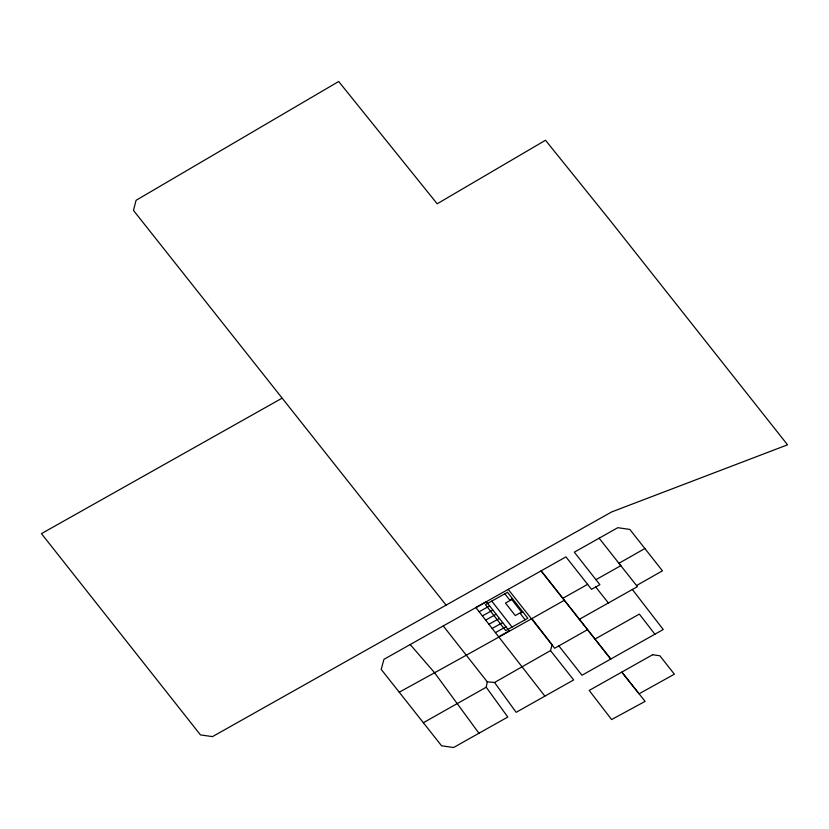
<?xml version="1.0" encoding="UTF-8"?>
<svg xmlns="http://www.w3.org/2000/svg" width="829" height="829" viewBox="0 0 829 829"><rect width="100%" height="100%" fill="white"/><g stroke="black" fill="none" stroke-linecap="round" stroke-linejoin="round"><path stroke-width="1.24" d="M486.219 687.231L487.255 681.832L443.256 625.936L383.951 659.324L381.195 669.376L441.577 745.799L453.608 747.509L507.783 717.033L486.219 687.231L423.35 722.733M487.255 681.832L494.53 682.495L550.508 650.599L552.104 644.889L508.187 589.398L443.256 625.936M636.548 585.564L662.433 570.829L644.889 548.529L618.931 563.285L637.408 586.642L579.367 619.294L541.109 570.849L508.187 589.398M564.331 600.258C509.534 631.346 454.437 661.863 399.236 692.215M587.554 629.657L554.684 648.257L531.803 618.413M579.367 619.294L595.004 639.086L639.346 614.092L654.879 634.216L663.241 629.512L632.34 589.481M550.508 650.599L573.658 679.935L516.146 712.329L494.55 682.495M654.879 634.216L581.999 675.241L558.86 645.884M281.891 398.283L41.45 533.627L200.463 734.898L212.483 736.618L611.678 511.928L787.55 444.821L609.647 219.892L545.503 140.256L437.184 203.789L338.688 81.491L136.08 200.317L133.459 210.39L446.085 605.129M562.808 598.31L587.626 584.362L591.512 589.346L599.885 584.673L574.31 552.176L617.802 527.69L629.853 529.43L644.889 548.529M595.968 579.658L620.828 565.679L599.129 538.208M479.152 611.75L489.628 605.895M512.436 598.611L509.773 600.103L504.84 593.802M482.416 615.916L492.892 610.071M485.68 620.092L496.156 614.248M488.944 624.258L499.421 618.413M492.208 628.434L502.685 622.589M522.881 611.968L520.218 613.46L525.14 619.76M495.473 632.61L505.949 626.765M498.737 636.776L509.213 630.931L486.364 601.73L475.887 607.574L544.891 696.132M410.21 644.547L434.355 672.454L478.944 733.261M595.699 587.005L608.382 602.963M587.626 584.362L565.948 556.881L541.109 570.849L610.766 659.065L595.004 639.086M491.752 601.108L512.053 627.066M652.651 654.723L589.201 690.433L611.605 719.551L645.117 701.375L621.802 672.091L639.086 693.79L674.371 674.184L659.853 655.77L652.651 654.723M507.514 592.31L485.411 604.652L505.711 630.6L527.814 618.268L507.514 592.31M511.752 599.543L505.472 603.056L515.265 615.574L521.545 612.061L511.752 599.543"/></g></svg>
